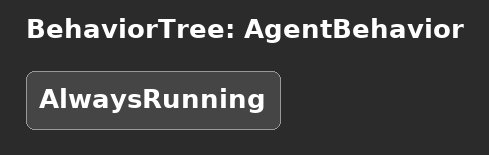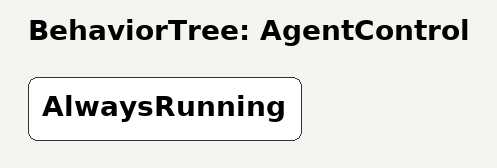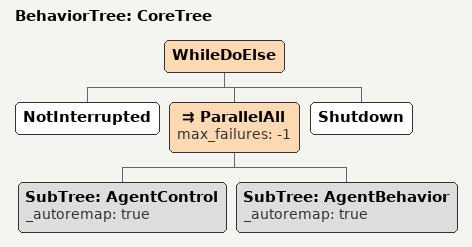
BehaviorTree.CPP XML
<?xml version="1.0" encoding="UTF-8"?>
<root BTCPP_format="4"
        main_tree_to_execute="CoreTree">
    <BehaviorTree ID="AgentBehavior">
        <AlwaysRunning/>
    </BehaviorTree>

    <BehaviorTree ID="AgentControl">
        <AlwaysRunning/>
    </BehaviorTree>

    <BehaviorTree ID="CoreTree">
        <WhileDoElse>
            <NotInterrupted/>
            <ParallelAll max_failures="-1">
                <SubTree ID="AgentControl"
                    _autoremap="true"/>
                <SubTree ID="AgentBehavior"
                    _autoremap="true"/>
            </ParallelAll>
            <Shutdown/>
        </WhileDoElse>
    </BehaviorTree>

</root>
